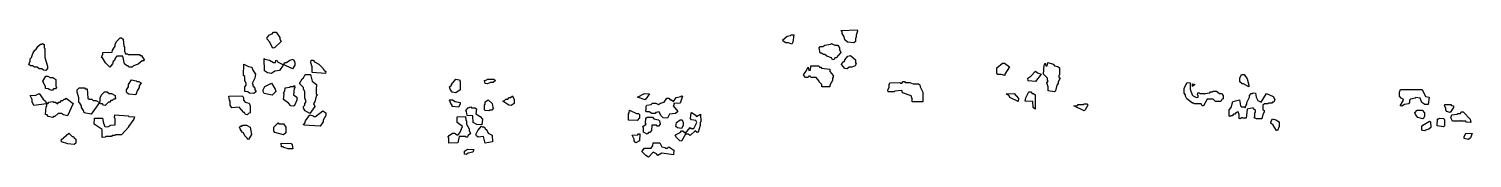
# Model space of a CAD drawing. Header units: millimetres. Extents: x 0 to 9379, y 0 to 829.
import ezdxf

# ---------------------------------------------------------------- set-up
doc = ezdxf.new("R2010")
doc.units = ezdxf.units.MM
doc.layers.add('M', color=7, linetype='Continuous')

msp = doc.modelspace()

# ---------------------------------------------------------------- linework, layer by layer
at = {"layer": 'M'}
for points in [[(477.9, 647.4), (471.4, 650), (480, 670.8), (480, 681.2), (542.2, 683.8), (544.3, 696.7), (561.5, 722.6), (561.5, 732.9), (570, 753.7), (593.7, 777), (602.3, 777), (613.1, 769.2), (617.4, 722.6), (621.7, 717.4), (621.7, 691.5), (628.1, 673.4), (640.9, 673.4), (645.2, 668.3), (718, 668.3), (722.3, 663.1), (730.9, 663.1), (750.2, 634.5), (748.1, 626.6), (735.2, 626.6), (709.5, 605.9), (679.5, 595.6), (670.9, 585.2), (649.3, 585.2), (645.1, 595.6), (636.5, 595.6), (621.5, 608.6), (610.8, 657.7), (572.3, 657.7), (561.6, 644.8), (557.4, 629.3), (548.8, 624.1), (544.5, 608.6), (525.1, 585.2), (497.2, 613.7), (477.9, 647.4)], [(1582.9, 712.1), (1565.8, 748.4), (1548.6, 769.1), (1548.6, 779.5), (1563.6, 797.7), (1580.8, 802.9), (1589.4, 813.3), (1606.6, 813.3), (1630.2, 779.5), (1630.2, 769.2), (1638.8, 753.6), (1598, 714.7), (1589.4, 709.5), (1582.9, 712.1)], [(4919.4, 745.7), (4902.2, 756.1), (4900, 764), (4927.9, 787.4), (4949.4, 792.5), (4953.6, 797.7), (4971, 797.7), (4964.5, 748.4), (4958, 735.4), (4936.5, 745.7), (4919.4, 745.7)], [(5302.9, 763.9), (5298.6, 784.6), (5285.7, 805.4), (5285.7, 815.7), (5277.1, 826.2), (5382.3, 828.8), (5384.5, 820.9), (5375.9, 795), (5375.9, 779.5), (5371.7, 774.3), (5371.7, 753.6), (5360.9, 745.7), (5320.1, 748.3), (5302.9, 763.9)], [(83.7, 574.8), (66.5, 574.8), (53.7, 585.2), (36.5, 585.2), (23.7, 595.6), (10.8, 595.6), (0, 603.4), (8.6, 624.2), (8.6, 639.7), (17.2, 650.1), (25.7, 676), (38.6, 696.7), (45.1, 699.3), (57.9, 720), (75.1, 735.6), (83.6, 735.6), (88, 740.8), (98.8, 732.9), (98.8, 712.2), (103.1, 707), (103.1, 650.1), (120.2, 593.1), (120.2, 577.5), (109.4, 564.5), (94.4, 567.1), (83.7, 574.8)], [(5185.1, 657.7), (5172.2, 668.1), (5163.7, 668.1), (5150.8, 678.4), (5142.2, 678.4), (5135.7, 712.2), (5142.2, 720), (5159.4, 720), (5172.2, 730.4), (5210.8, 735.6), (5215.1, 740.8), (5236.6, 730.4), (5258, 730.4), (5268.8, 712.2), (5268.8, 701.8), (5277.4, 681.1), (5245.2, 647.3), (5236.6, 647.3), (5232.3, 637), (5221.5, 634.4), (5215.1, 647.4), (5185.1, 657.7)], [(5302.9, 629.4), (5302.9, 634.5), (5322.2, 657.9), (5339.4, 663.1), (5371.7, 634.5), (5371.7, 613.8), (5376, 608.6), (5369.5, 595.6), (5348, 585.2), (5330.9, 585.2), (5318, 574.8), (5302.9, 577.4), (5281.4, 603.4), (5285.8, 613.8), (5302.9, 629.4)], [(1411.5, 468.8), (1411.5, 479.1), (1402.9, 499.8), (1402.9, 525.7), (1394.3, 530.9), (1396.5, 606.2), (1426.6, 590.6), (1448.1, 585.4), (1454.5, 567.2), (1471.7, 541.3), (1467.4, 515.4), (1450.2, 479.2), (1454.5, 474), (1454.5, 463.6), (1467.4, 448.1), (1467.4, 437.8), (1476, 427.3), (1460.9, 414.3), (1432.9, 416.9), (1422.2, 424.7), (1402.9, 427.3), (1402.9, 458.5), (1411.5, 468.8)], [(1533.7, 637.2), (1563.7, 632), (1589.4, 616.5), (1602.2, 616.5), (1604.3, 629.4), (1610.9, 632), (1615.2, 621.6), (1645.2, 606.1), (1651.7, 598.3), (1628, 564.5), (1598, 559.3), (1576.6, 543.8), (1550.8, 549), (1531.5, 561.9), (1529.3, 642.6), (1533.7, 637.2)], [(1666.5, 616.5), (1675.1, 616.5), (1696.5, 632), (1718, 637.2), (1728.8, 619), (1728.8, 598.2), (1713.7, 574.8), (1655.7, 603.4), (1666.5, 616.5)], [(1831.4, 613.8), (1833.6, 632), (1846.6, 632), (1855.2, 621.6), (1885.2, 606.1), (1913.1, 577.6), (1915.2, 569.8), (1921.6, 567.3), (1923.8, 559.5), (1930.2, 556.9), (1928.1, 543.8), (1840, 551.6), (1840, 587.9), (1831.4, 613.8)], [(5135.7, 494.6), (5116.5, 517.9), (5082.2, 517.9), (5077.9, 528.2), (5069.5, 528.2), (5065.2, 517.9), (5047.9, 517.9), (5032.8, 536.1), (5050, 556.9), (5065.2, 585.6), (5069.5, 564.7), (5080, 567.3), (5082.2, 595.8), (5133.8, 595.8), (5138, 585.4), (5146.6, 585.4), (5150.9, 580.2), (5204.5, 572.4), (5204.5, 556.9), (5225.9, 531), (5225.9, 520.5), (5221.7, 515.4), (5221.7, 499.8), (5204.5, 468.8), (5204.5, 458.3), (5152.9, 458.3), (5152.9, 473.9), (5135.7, 489.5), (5135.7, 494.6)], [(6296.5, 538.6), (6290, 546.4), (6290, 582.8), (6326.5, 611.3), (6339.4, 611.3), (6371.7, 587.9), (6341.7, 541.3), (6341.7, 530.8), (6318, 538.6), (6296.5, 538.6)], [(6624.3, 494.7), (6620, 499.8), (6620, 515.4), (6594.3, 541.2), (6598.6, 598.3), (6605.1, 611.5), (6609.5, 595.8), (6617.9, 595.8), (6622.2, 616.5), (6656.6, 606.1), (6665.2, 595.8), (6686.6, 590.6), (6697.4, 582.8), (6697.4, 536.1), (6693.1, 530.9), (6693.1, 520.6), (6701.7, 515.4), (6688.8, 489.5), (6688.8, 479.1), (6680.2, 468.7), (6671.6, 432.5), (6665.2, 424.7), (6624.3, 432.5), (6624.3, 458.4), (6615.7, 484.3), (6624.3, 494.7)], [(107.2, 448), (107.2, 458.4), (90, 494.7), (109.4, 528.4), (122.3, 528.4), (139.4, 518.1), (156.6, 518.1), (175.9, 505.1), (175.9, 463.6), (180.2, 453.2), (173.7, 445.4), (160.9, 445.4), (152.3, 435), (137.2, 437.6), (126.5, 445.4), (107.2, 448)], [(634.3, 437.7), (647.2, 458.5), (647.2, 474), (666.5, 502.6), (696.6, 497.4), (700.9, 492.2), (713.7, 492.2), (728.8, 484.4), (715.9, 463.6), (715.9, 453.2), (703.1, 432.5), (694.5, 406.5), (649.4, 409.1), (638.6, 416.9), (634.3, 427.3), (634.3, 437.7)], [(1600.2, 442.9), (1604.5, 427.3), (1580.9, 403.9), (1529.3, 414.3), (1522.9, 427.3), (1522.9, 437.7), (1533.6, 461.1), (1576.6, 481.9), (1600.2, 442.9)], [(1792.9, 427.3), (1784.3, 442.9), (1784.3, 453.2), (1758.6, 479.1), (1775.8, 510.3), (1784.3, 515.5), (1795.1, 538.8), (1829.5, 538.8), (1840.2, 494.7), (1870.2, 474), (1870.2, 458.4), (1865.9, 453.2), (1865.9, 411.9), (1874.6, 406.7), (1865.9, 396.2), (1857.4, 360), (1848.8, 349.7), (1857.4, 329), (1825.2, 284.8), (1795.1, 300.4), (1784.3, 318.6), (1784.3, 329), (1792.9, 339.4), (1792.9, 349.7), (1801.4, 360.1), (1792.9, 385.9), (1792.9, 427.3)], [(2737.2, 442.9), (2732.9, 458.5), (2745.7, 468.8), (2745.7, 474), (2773.7, 507.7), (2795.2, 502.5), (2801.7, 494.7), (2801.7, 437.7), (2773.7, 419.5), (2750.1, 422.1), (2737.2, 442.9)], [(2960, 499.9), (2975.1, 502.5), (2979.4, 507.7), (3022.3, 507.7), (3033.1, 499.9), (3018, 486.8), (3000.9, 486.8), (2979.4, 476.5), (2964.3, 479.1), (2960, 499.9)], [(5677.9, 419.5), (5673.6, 435), (5626.6, 429.9), (5622.3, 424.7), (5583.6, 424.7), (5581.4, 437.7), (5590, 453.3), (5590, 474), (5594.3, 484.4), (5660.9, 487), (5665.2, 481.8), (5673.6, 481.8), (5682.2, 492.2), (5690.9, 492.2), (5695.2, 487), (5725.1, 487), (5746.6, 476.7), (5780.9, 476.7), (5789.5, 471.4), (5791.6, 458.5), (5808.8, 422.2), (5808.8, 359.9), (5740, 359.9), (5740, 380.7), (5733.6, 398.8), (5677.9, 419.5)], [(6510.8, 528.4), (6540.8, 559.5), (6553.7, 549.1), (6577.4, 541.3), (6540.9, 492), (6493.6, 497.2), (6491.4, 515.4), (6510.8, 528.4)], [(7575.1, 347), (7570.8, 352.2), (7562.2, 352.2), (7525.8, 380.7), (7517.2, 396.3), (7517.2, 406.6), (7508.6, 417), (7508.6, 448.1), (7527.9, 487), (7547.4, 484.4), (7547.4, 442.9), (7560.2, 406.7), (7566.6, 399), (7588, 388.6), (7598.6, 391.2), (7598.6, 401.4), (7594.3, 406.6), (7596.5, 419.7), (7605.2, 419.7), (7609.5, 414.5), (7635.2, 414.5), (7639.4, 409.4), (7643.6, 414.5), (7673.6, 419.7), (7677.9, 424.9), (7690.8, 424.9), (7695.1, 430), (7716.6, 430), (7738, 414.5), (7750.9, 414.5), (7761.7, 401.5), (7761.7, 380.7), (7753.1, 375.5), (7746.6, 362.5), (7712.2, 362.5), (7695.1, 378.1), (7656.6, 378.1), (7633, 334), (7624.3, 334), (7617.9, 347), (7575.1, 347)], [(7577.5, 474), (7562.2, 460.8), (7562.2, 476.7), (7577.5, 474)], [(7868.6, 489.5), (7868.6, 515.4), (7879.3, 538.8), (7896.6, 538.8), (7915.9, 510.3), (7928.8, 468.8), (7928.8, 458.3), (7892.2, 476.5), (7883.7, 476.5), (7868.6, 489.5)], [(32.2, 336.6), (21.5, 360), (21.5, 375.5), (8.5, 401.6), (45.1, 404.2), (66.6, 414.5), (92.3, 378.2), (107.4, 365.3), (109.5, 357.5), (122.3, 347.2), (130.8, 357.5), (156.6, 362.7), (160.9, 357.5), (173.7, 357.5), (186.5, 347.2), (195.1, 357.5), (203.6, 357.5), (212.2, 367.9), (220.8, 367.9), (229.4, 378.3), (237.9, 378.3), (242.2, 383.5), (287.4, 349.7), (250.9, 269.3), (225.1, 274.5), (212.2, 284.8), (190.9, 284.8), (169.4, 264.1), (160.9, 264.1), (156.6, 258.9), (126.5, 264.1), (117.9, 274.5), (107.2, 277.1), (111.5, 329), (115.7, 334.2), (113.6, 347), (32.2, 336.6)], [(325.7, 354.8), (325.7, 385.9), (312.9, 422.2), (312.9, 437.8), (327.9, 450.8), (362.3, 450.8), (366.6, 445.6), (379.5, 445.6), (383.8, 383.4), (392.3, 378.3), (409.5, 378.3), (418, 367.9), (435.1, 367.9), (458.8, 354.9), (405.2, 279.7), (360, 287.4), (355.7, 303), (342.9, 323.8), (342.9, 334.1), (332.2, 352.2), (325.7, 354.8)], [(462.9, 365.3), (462.9, 386), (471.5, 406.7), (490.8, 424.9), (508, 424.9), (520.9, 414.5), (538, 414.5), (561.7, 401.5), (561.7, 391.1), (566, 385.9), (559.5, 378.1), (550.9, 378.1), (542.3, 367.7), (533.7, 367.7), (525.2, 357.3), (516.6, 357.3), (495.2, 336.6), (484.4, 339.2), (477.9, 347), (465.1, 347), (458.6, 360.1), (462.9, 365.3)], [(1300, 396.4), (1388, 399), (1394.5, 386), (1394.5, 370.4), (1405.2, 357.5), (1430.9, 352.4), (1437.4, 334.2), (1437.4, 287.5), (1426.6, 284.9), (1418, 274.5), (1407.2, 277.1), (1400.8, 290), (1396.5, 290), (1366.5, 326.3), (1319.4, 321.1), (1308.6, 339.3), (1308.6, 365.2), (1304.3, 370.4), (1300, 396.4)], [(1666.5, 450.7), (1696.5, 455.9), (1700.8, 461.1), (1722.2, 461.1), (1726.6, 466.4), (1728.8, 453.2), (1724.5, 448), (1720.2, 406.7), (1741.7, 391.2), (1741.7, 370.4), (1726.6, 336.7), (1718, 331.5), (1702.9, 334.1), (1687.9, 352.2), (1655.7, 375.5), (1660, 411.8), (1655.7, 417), (1664.3, 432.6), (1666.5, 450.7)], [(3079.9, 365.3), (3090.8, 367.9), (3099.4, 378.3), (3112.2, 378.3), (3120.8, 388.6), (3129.4, 388.6), (3142.3, 399), (3153.1, 375.6), (3153.1, 349.6), (3133.7, 336.6), (3118.7, 339.2), (3079.9, 365.3)], [(4000.8, 414.5), (4033.2, 411.9), (4005.2, 372.9), (3955.6, 391.1), (4000.8, 414.5)], [(4095.1, 295.2), (4073.7, 290), (4069.5, 284.8), (4048, 284.8), (4030.8, 295.2), (4013.6, 295.2), (4007.1, 303.1), (4011.5, 308.3), (4011.5, 329), (4015.8, 339.4), (4043.6, 342), (4052.2, 352.4), (4073.7, 352.4), (4090.8, 342), (4103.7, 352.4), (4129.3, 357.5), (4146.5, 383.4), (4159.5, 383.4), (4168, 373.1), (4176.6, 373.1), (4189.4, 362.8), (4206.5, 388.6), (4236.5, 393.8), (4240.8, 399), (4247.4, 396.3), (4232.3, 352.2), (4191.7, 349.6), (4191.7, 339.3), (4187.4, 334.1), (4217.4, 297.9), (4215.2, 295.2), (4202.3, 284.9), (4163.8, 279.7), (4150.9, 253.8), (4122.9, 256.4), (4105.8, 271.9), (4095.1, 295.2)], [(6403.7, 414.5), (6431.7, 380.8), (6429.5, 362.5), (6373.6, 388.4), (6369.3, 398.8), (6349.8, 411.9), (6403.7, 414.5)], [(6478.6, 386), (6497.9, 424.9), (6510.9, 424.9), (6519.5, 414.5), (6528, 414.5), (6538.8, 406.7), (6538.8, 313.2), (6525.7, 323.7), (6523.6, 362.5), (6474.3, 365.1), (6478.6, 386)], [(7845.2, 290), (7836.6, 279.7), (7828, 279.7), (7819.5, 269.3), (7810.9, 269.3), (7806.6, 264.1), (7800, 266.8), (7800, 308.3), (7812.9, 323.8), (7823.6, 362.7), (7866.6, 373.1), (7873.1, 334.2), (7879.5, 326.5), (7896.6, 326.5), (7905, 321.4), (7907.2, 334.2), (7915.7, 344.5), (7915.7, 354.9), (7932.9, 391.1), (7932.9, 401.5), (7943.6, 414.5), (7952.2, 414.5), (7956.5, 419.7), (7971.6, 417.1), (7975.9, 391.1), (7986.6, 367.9), (8007.9, 357.6), (8042.2, 414.5), (8085.2, 393.8), (8095.9, 375.6), (8089.5, 357.3), (8080.9, 357.3), (8076.6, 352.2), (8055.2, 352.2), (8050.9, 347), (8029.4, 347), (8018.8, 339.3), (8018.8, 308.3), (8027.4, 303.1), (8027.4, 292.7), (8018.8, 277.1), (8012.3, 248.6), (7978, 248.6), (7962.8, 256.4), (7967.2, 261.7), (7967.2, 287.6), (7971.5, 292.8), (7971.5, 303), (7958.6, 313.4), (7956.5, 321.1), (7915.9, 313.3), (7909.5, 253.8), (7887.9, 253.8), (7883.7, 258.9), (7870.9, 248.6), (7864.3, 251.2), (7864.3, 277.2), (7857.9, 295.2), (7845.2, 290)], [(8932.9, 370.4), (8930.8, 378.1), (8917.9, 383.3), (8907.2, 396.3), (8907.2, 422.2), (8913.6, 440.4), (9055.2, 440.4), (9076.6, 393.8), (9100.2, 391.2), (9093.8, 341.8), (9072.2, 341.8), (9052.9, 354.8), (9042.2, 383.3), (9012.3, 388.4), (9008, 383.2), (8978, 378.1), (8971.7, 370.4), (8971.7, 354.8), (8965.2, 347), (8939.4, 341.8), (8922.3, 331.4), (8911.4, 334.1), (8932.9, 370.4)], [(1910.8, 300.6), (1930.2, 287.6), (1930.2, 272), (1913.1, 240.9), (1913.1, 230.5), (1893.7, 202), (1786.5, 207.2), (1784.3, 215.1), (1792.9, 220.3), (1797.2, 235.8), (1825.1, 274.7), (1846.6, 269.5), (1850.9, 264.3), (1863.7, 264.3), (1910.8, 300.6)], [(2741.5, 349.6), (2732.9, 370.4), (2735.1, 373.1), (2752.3, 373.1), (2769.4, 362.7), (2801.7, 354.9), (2801.7, 344.5), (2790.9, 326.3), (2750, 328.9), (2750, 339.3), (2741.5, 349.6)], [(2844.3, 297.9), (2840, 303.1), (2855.1, 321.3), (2872.3, 326.5), (2876.6, 321.3), (2898, 321.3), (2908.8, 313.5), (2904.5, 282.4), (2932.3, 264.3), (2947.4, 246.1), (2943.1, 209.8), (2910.8, 212.4), (2887.2, 225.3), (2885, 269.3), (2848.6, 271.9), (2844.3, 297.9)], [(2964.3, 344.5), (2964.3, 360.1), (2983.7, 373.1), (3011.6, 349.7), (3015.9, 323.8), (3020.3, 318.6), (3009.5, 305.6), (2992.3, 305.6), (2988, 300.4), (2964.4, 303), (2960, 308.2), (2960, 339.4), (2964.3, 344.5)], [(3902.2, 305.8), (3949.4, 285), (3962.3, 285), (3968.8, 277.2), (3968.8, 256.4), (3953.7, 238.2), (3895.7, 240.8), (3895.7, 282.4), (3900, 287.6), (3902.2, 305.8)], [(4240.8, 171.1), (4249.4, 171.1), (4266.5, 155.6), (4296.6, 191.9), (4300.9, 186.7), (4322.2, 186.7), (4341.4, 225.4), (4335.1, 238.3), (4305.1, 243.4), (4298.6, 251.3), (4302.9, 287.6), (4305.1, 290.3), (4330.9, 274.7), (4339.4, 264.4), (4365.2, 279.9), (4367.4, 230.5), (4363.1, 225.4), (4363.1, 204.7), (4350.2, 163.2), (4343.7, 160.5), (4330.8, 170.9), (4296.6, 139.8), (4283.7, 150.2), (4266.6, 150.2), (4240.9, 103.6), (4230.1, 106.2), (4208.6, 126.9), (4200, 142.5), (4202.2, 145.2), (4232.2, 160.7), (4240.8, 171.1)], [(6853.6, 342), (6857.9, 347.2), (6875.2, 347.2), (6881.7, 339.3), (6864.5, 308.2), (6858, 300.4), (6791.2, 334.2), (6815.1, 336.8), (6819.4, 342), (6853.6, 342)], [(9020.8, 305.8), (9055.2, 305.8), (9070.2, 287.6), (9070.2, 266.8), (9065.9, 256.4), (9059.4, 248.6), (9025.1, 259), (9010, 277.1), (9005.7, 287.6), (9020.8, 305.8)], [(9207.2, 318.6), (9198.6, 334.1), (9200.8, 342), (9239.5, 342), (9243.7, 336.8), (9258.8, 334.2), (9258.8, 323.8), (9235.2, 290), (9211.5, 297.8), (9207.2, 308.2), (9207.2, 318.6)], [(9299.5, 233.1), (9252.2, 233.1), (9241.4, 256.5), (9247.9, 274.7), (9282.2, 279.9), (9286.5, 285), (9303.6, 285), (9307.9, 295.4), (9320.9, 295.4), (9365.9, 246.2), (9370.2, 225.3), (9342.2, 227.9), (9337.9, 233.1), (9307.9, 233.1), (9303.7, 238.2), (9299.5, 233.1)], [(493.1, 199.6), (512.2, 197), (533.7, 207.4), (561.5, 210), (561.5, 251.3), (557.2, 256.4), (559.3, 274.7), (645.2, 269.5), (649.5, 264.3), (686, 261.7), (681.6, 246.1), (647.4, 199.5), (647.4, 194.3), (602.3, 145), (563.7, 145), (559.5, 139.8), (542.3, 139.8), (538, 134.7), (499.5, 134.7), (495.2, 129.5), (475.7, 126.9), (475.7, 178.7), (424.3, 215), (426.5, 254), (478.1, 254), (484.5, 220.2), (493.1, 199.6)], [(1387.9, 207.4), (1413.7, 207.4), (1437.4, 194.4), (1445.9, 147.7), (1426.6, 113.9), (1420, 116.6), (1420, 121.8), (1402.9, 137.3), (1394.3, 158), (1385.8, 163.2), (1372.9, 183.9), (1368.6, 194.3), (1375.1, 202.2), (1383.6, 202.2), (1387.9, 207.4)], [(1597.9, 160.6), (1591.5, 168.4), (1591.5, 194.4), (1619.4, 223), (1623.7, 217.7), (1653.7, 217.7), (1668.8, 194.4), (1668.8, 158), (1653.7, 145), (1597.9, 160.6)], [(2752.2, 155.6), (2765.2, 155.6), (2782.3, 145.2), (2790.8, 145.2), (2801.5, 158.1), (2818.6, 199.5), (2784.3, 225.3), (2784.3, 261.7), (2838.1, 264.3), (2840.2, 241), (2844.5, 235.8), (2844.5, 215.1), (2861.7, 184), (2861.7, 173.6), (2870.2, 152.9), (2853.1, 137.3), (2850.9, 129.5), (2842.2, 129.5), (2837.9, 134.7), (2795.2, 134.7), (2786.6, 93.2), (2728.6, 90.6), (2728.6, 121.8), (2724.3, 132.2), (2730.8, 140), (2752.2, 155.6)], [(2904.3, 147.7), (2917.2, 173.7), (2940.8, 202.2), (2945.2, 197), (2958, 197), (2966.6, 181.5), (2973.1, 178.9), (2983.8, 155.6), (3011.6, 142.6), (3013.8, 98.4), (2964.3, 90.6), (2953.6, 134.7), (2919.4, 129.5), (2908.6, 137.3), (2904.3, 147.7)], [(4009.3, 253.9), (4018, 259.2), (4052.3, 259.2), (4060.9, 248.8), (4090.9, 243.6), (4097.4, 235.8), (4101.7, 215), (4090.9, 202), (4082.2, 202), (4077.9, 207.2), (4048.1, 207.2), (4045.9, 173.6), (4035.2, 160.6), (4026.6, 160.6), (4018, 150.2), (3994.3, 163.2), (3994.3, 189.1), (3990, 199.5), (4011.4, 215.1), (4007.2, 220.2), (4009.3, 253.9)], [(4245.2, 243.6), (4251.7, 225.4), (4251.7, 204.7), (4240.9, 186.4), (4215.1, 191.6), (4204.3, 199.5), (4208.6, 225.4), (4232.2, 243.6), (4245.2, 243.6)], [(8070, 230.6), (8080.8, 248.8), (8102.3, 243.6), (8125.9, 230.6), (8125.9, 199.5), (8113, 173.5), (8108.6, 173.5), (8085, 207.2), (8070, 220.2), (8070, 230.6)], [(9108.8, 230.6), (9110.9, 191.7), (9098, 181.3), (9076.6, 176.1), (9072.3, 170.9), (9057.2, 173.5), (9052.9, 178.8), (9052.9, 199.5), (9059.3, 207.3), (9102.3, 233.3), (9108.8, 230.6)], [(9198.8, 241), (9198.8, 204.6), (9192.3, 196.8), (9151.4, 204.6), (9153.6, 248.8), (9162.2, 248.8), (9166.5, 254), (9194.5, 251.4), (9198.8, 241)], [(293.8, 124.5), (304.5, 116.7), (304.5, 90.7), (293.7, 82.9), (253, 85.5), (212.2, 98.4), (210, 111.5), (259.4, 155.6), (280.9, 134.9), (289.5, 134.9), (293.8, 124.5)], [(3970.9, 150.4), (3968.8, 106.2), (3945.1, 93.2), (3934.3, 106.3), (3934.3, 116.6), (3921.4, 142.6), (3957.9, 145.2), (3962.2, 150.4), (3970.9, 150.4)], [(9355.1, 113.9), (9327.2, 121.7), (9327.2, 132.2), (9337.9, 155.6), (9378.8, 153), (9368.1, 124.4), (9355.1, 113.9)], [(1657.9, 62.2), (1653.6, 67.3), (1640.7, 67.3), (1638.6, 90.9), (1705.2, 88.3), (1711.6, 80.4), (1716, 54.4), (1685.8, 54.4), (1657.9, 62.2)], [(2885.2, 31.1), (2855.2, 25.9), (2842.3, 15.6), (2831.5, 18.2), (2831.5, 39), (2850.8, 52), (2891.7, 49.4), (2885.2, 31.1)], [(4054.3, 75.2), (4056.5, 93.4), (4099.5, 93.4), (4112.3, 67.5), (4133.7, 62.4), (4138, 57.2), (4150.8, 57.2), (4159.4, 67.6), (4191.7, 44.2), (4189.5, 15.5), (4112.3, 25.9), (4086.5, 10.4), (4077.9, 20.8), (4056.6, 31.1), (4026.6, 0), (4009.3, 10.4), (3985.7, 33.7), (3985.7, 39), (4000.8, 57.2), (4043.6, 57.2), (4054.3, 75.2)]]:
    msp.add_lwpolyline(points, close=True, dxfattribs=at)

doc.saveas('drawing.dxf')
